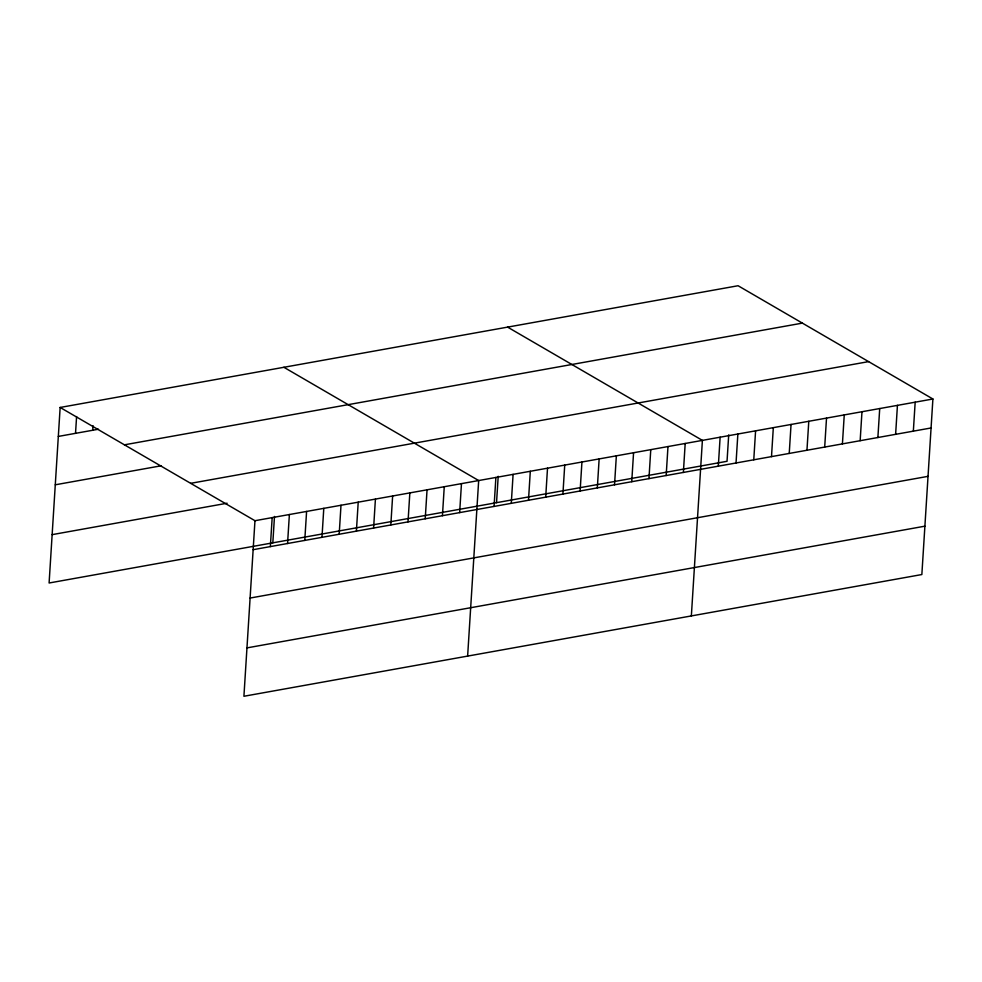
<?xml version="1.0" encoding="UTF-8"?>
<svg xmlns="http://www.w3.org/2000/svg" width="982" height="982" viewBox="0 0 982 982"><rect width="100%" height="100%" fill="white"/><g stroke="black" fill="none" stroke-linecap="round" stroke-linejoin="round"><path stroke-width="1.47" d="M60.148 407.456L254.964 520.706L243.917 696.263L921.853 574.544L932.9 398.999L738.083 285.737L60.148 407.456L49.1 583.001L727.036 461.295L728.705 434.903M75.528 433.332L76.584 416.564M92.738 430.251L93.032 425.672M270.345 546.593L272.174 517.612M272.824 542.837L274.481 516.458M287.554 543.5L289.383 514.531M304.764 540.419L306.593 511.438M321.973 537.326L323.79 508.345M339.183 534.233L341 505.264M356.392 531.139L358.209 502.17M373.602 528.058L375.419 499.077M390.811 524.965L392.628 495.996M408.021 521.872L409.838 492.903M425.231 518.791L427.047 489.809M442.44 515.697L444.257 486.716M459.65 512.604L461.466 483.635M467.628 656.099L478.676 480.542L283.872 367.28M494.069 506.43L495.885 477.448M496.536 502.674L498.205 476.295M511.278 503.336L513.095 474.367M528.488 500.243L530.305 471.274M545.697 497.162L547.514 468.181M562.907 494.069L564.724 465.1M580.117 490.975L581.933 462.006M597.326 487.894L599.143 458.913M614.536 484.801L616.352 455.82M631.745 481.708L633.562 452.739M648.955 478.627L650.771 449.646M666.164 475.534L667.981 446.552M683.374 472.44L685.191 443.471M691.353 615.935L702.4 440.378L507.584 327.116M718.308 466.168L720.125 437.199M736.034 462.988L737.863 434.007M753.771 459.797L755.588 430.828M771.496 456.618L773.325 427.649M789.233 453.438L791.05 424.457M806.958 450.247L808.787 421.278M824.696 447.068L826.513 418.099M842.421 443.889L844.25 414.907M860.158 440.697L861.975 411.728M877.883 437.518L879.712 408.549M895.621 434.339L897.438 405.357M913.346 431.147L915.175 402.178M58.319 436.425L98.482 429.22M124.432 444.821L802.38 323.115M55.274 484.801L161.404 465.75M190.668 483.328L868.616 361.622M52.144 534.638L227.1 503.226M254.964 520.706L932.9 398.999M253.135 549.687L931.071 427.968M250.091 598.05L928.039 476.344M246.961 647.887L924.897 526.18"/></g></svg>
